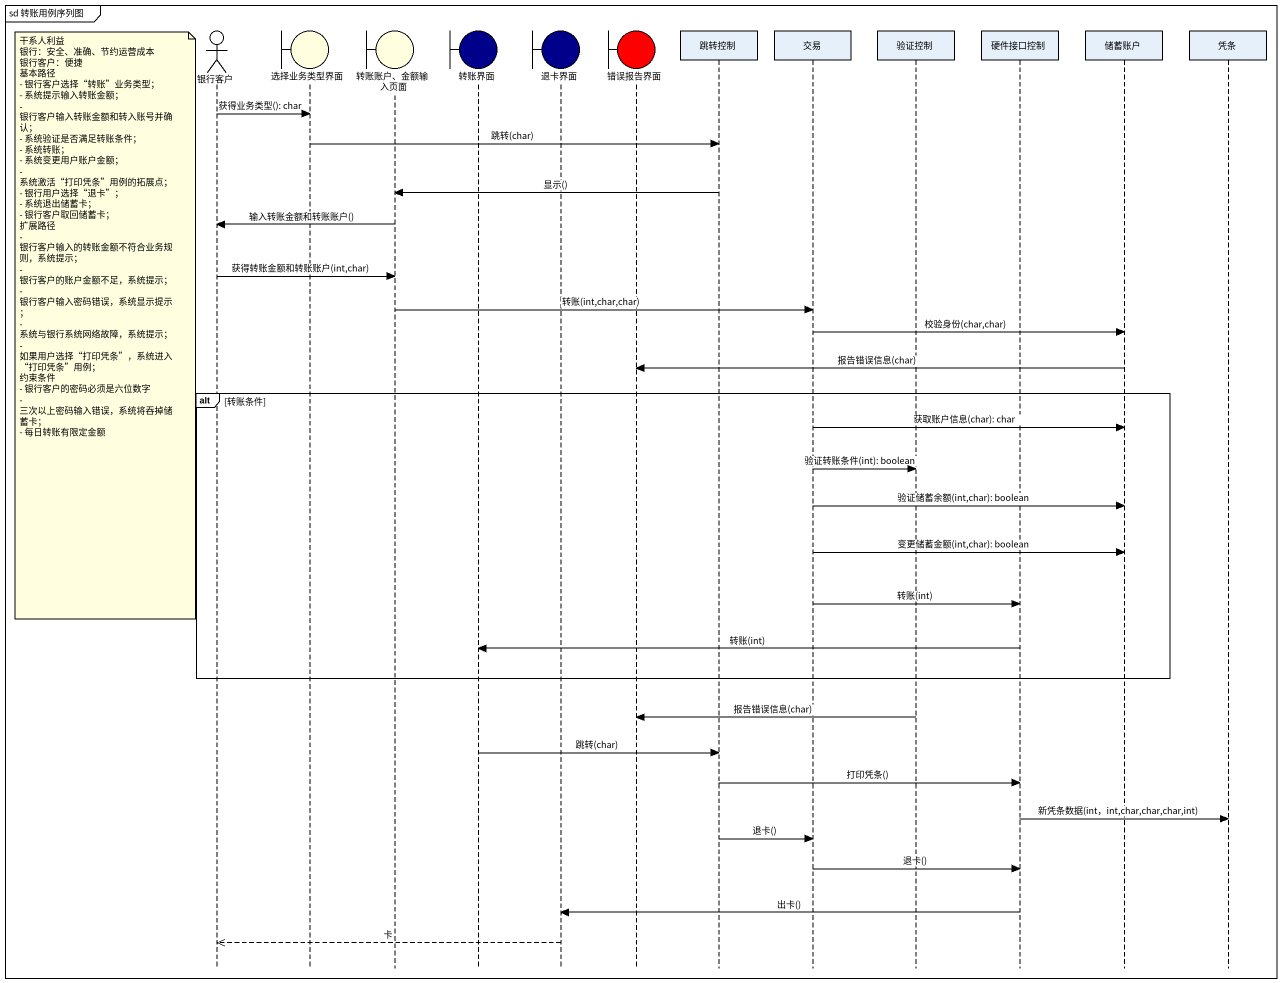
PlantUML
@startuml
mainframe sd 转账用例序列图
hide footbox
actor 银行客户
boundary 选择业务类型界面 #FFFFE0
boundary "转账账户、金额输入页面" as 转账账户_金额输入页面 #FFFFE0
boundary 转账界面 #00008B
boundary 退卡界面 #00008B
boundary 错误报告界面 #FF0000
participant 跳转控制
participant 交易
participant 验证控制
participant 硬件接口控制
participant 储蓄账户
participant 凭条

银行客户 -> 选择业务类型界面 : 获得业务类型(): char
选择业务类型界面 -> 跳转控制 : 跳转(char)
跳转控制 -> 转账账户_金额输入页面 : 显示()
转账账户_金额输入页面 -> 银行客户 : 输入转账金额和转账账户()
银行客户 -> 转账账户_金额输入页面 : 获得转账金额和转账账户(int,char)
转账账户_金额输入页面 -> 交易 : 转账(int,char,char)
note left of 银行客户
  干系人利益
  银行：安全、准确、节约运营成本
  银行客户：便捷
  基本路径
  - 银行客户选择“转账”业务类型；
  - 系统提示输入转账金额；
  - 银行客户输入转账金额和转入账号并确认；
  - 系统验证是否满足转账条件；
  - 系统转账；
  - 系统变更用户账户金额；
  - 系统激活“打印凭条”用例的拓展点；
  - 银行用户选择“退卡”；
  - 系统退出储蓄卡；
  - 银行客户取回储蓄卡；
  扩展路径
  - 银行客户输入的转账金额不符合业务规则，系统提示；
  - 银行客户的账户金额不足，系统提示；
  - 银行客户输入密码错误，系统显示提示；
  - 系统与银行系统网络故障，系统提示；
  - 如果用户选择“打印凭条”，系统进入“打印凭条”用例；
  约束条件
  - 银行客户的密码必须是六位数字
  - 三次以上密码输入错误，系统将吞掉储蓄卡；
  - 每日转账有限定金额
end note
交易 -> 储蓄账户 : 校验身份(char,char)
储蓄账户 -> 错误报告界面 : 报告错误信息(char)
alt 转账条件
  交易 -> 储蓄账户 : 获取账户信息(char): char
  交易 -> 验证控制 : 验证转账条件(int): boolean
  交易 -> 储蓄账户 : 验证储蓄余额(int,char): boolean
  交易 -> 储蓄账户 : 变更储蓄金额(int,char): boolean
  交易 -> 硬件接口控制 : 转账(int)
  硬件接口控制 -> 转账界面 : 转账(int)
end
验证控制 -> 错误报告界面 : 报告错误信息(char)
转账界面 -> 跳转控制 : 跳转(char)
跳转控制 -> 硬件接口控制 : 打印凭条()
硬件接口控制 -> 凭条 : 新凭条数据(int，int,char,char,char,int)
跳转控制 -> 交易 : 退卡()
交易 -> 硬件接口控制 : 退卡()
硬件接口控制 -> 退卡界面 : 出卡()
退卡界面 -->> 银行客户 : 卡
@enduml
